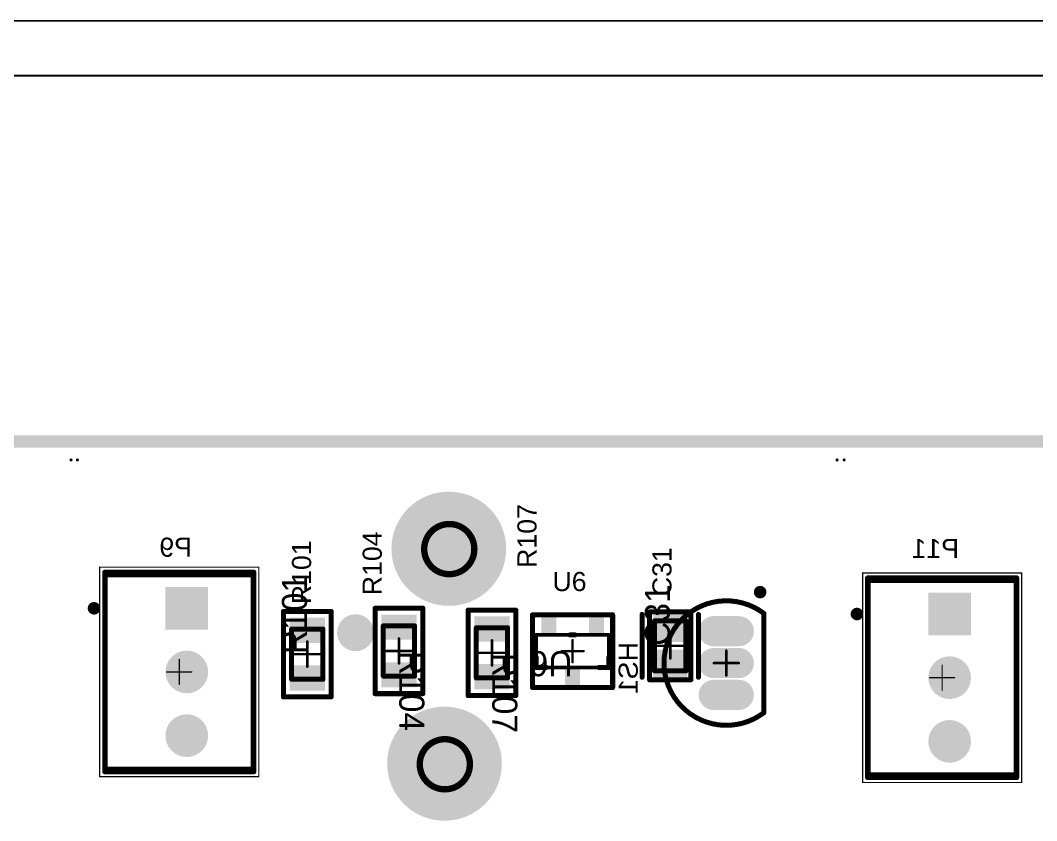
# Model space of a CAD drawing. Header units: millimetres. Extents: x 54 to 247, y 53 to 195.
# Drawn here: x 89.88 to 130.41, y 162.65 to 194.58 of the extents above; entities that cross this region are included whole.
import ezdxf

# ---------------------------------------------------------------- set-up
doc = ezdxf.new("R2010")
doc.units = ezdxf.units.MM
for name, color, linetype in [('BottomOverlay', 54, 'Continuous'), ('BottomSolder', 6, 'Continuous'), ('Mechanical1', 6, 'Continuous'), ('Mechanical10', 56, 'Continuous'), ('Mechanical12', 56, 'Continuous'), ('Mechanical13', 56, 'Continuous'), ('Mechanical15', 56, 'Continuous'), ('Mechanical6', 56, 'Continuous'), ('MultiLayer', 9, 'Continuous'), ('PadHoleLayer', 156, 'Continuous'), ('TopOverlay', 2, 'Continuous'), ('TopPaste', 8, 'Continuous'), ('TopSolder', 216, 'Continuous'), ('ViaHoleLayer', 16, 'Continuous')]:
    doc.layers.add(name, color=color, linetype=linetype)
doc.styles.add('Arial', font='arial.ttf', dxfattribs={"height": 0.2})

# ---------------------------------------------------------------- blocks, each defined once
blk = doc.blocks.new('V______CRCW0805__3_IPC_B_184')
at = {"layer": 'TopPaste'}
for points in [[(-1.454, 0.704), (-0.448, 0.704), (-0.448, -0.704), (-1.454, -0.704)], [(0.448, 0.704), (1.454, 0.704), (1.454, -0.704), (0.448, -0.704)]]:
    blk.add_hatch(color=8, dxfattribs=at).paths.add_polyline_path(points)
at = {"layer": 'TopSolder'}
for points in [[(-1.454, 0.704), (-0.448, 0.704), (-0.448, -0.704), (-1.454, -0.704)], [(0.448, 0.704), (1.454, 0.704), (1.454, -0.704), (0.448, -0.704)]]:
    blk.add_hatch(color=216, dxfattribs=at).paths.add_polyline_path(points)
at = {"layer": 'Mechanical10', "const_width": 0.2}
for points in [[(1.704, 0.954), (-1.704, 0.954)], [(-1.704, -0.954), (-1.704, 0.954)], [(1.704, -0.954), (1.704, 0.954)], [(1.704, -0.954), (-1.704, -0.954)]]:
    blk.add_lwpolyline(points, dxfattribs=at)
at = {"layer": 'Mechanical10', "const_width": 0.1}
for points in [[(-1.754, 0.954, 1), (-1.654, 0.954, 1)], [(-1.754, 0.954, 1), (-1.654, 0.954, 1)], [(1.654, 0.954, 1), (1.754, 0.954, 1)], [(1.654, 0.954, 1), (1.754, 0.954, 1)], [(-1.754, -0.954, 1), (-1.654, -0.954, 1)], [(-1.754, -0.954, 1), (-1.654, -0.954, 1)], [(1.654, -0.954, 1), (1.754, -0.954, 1)], [(1.654, -0.954, 1), (1.754, -0.954, 1)]]:
    blk.add_lwpolyline(points, format="xyb", close=True, dxfattribs=at)
at = {"layer": 'Mechanical12', "const_width": 0.2}
for points in [[(1, 0.625), (-1, 0.625)], [(-1, -0.625), (-1, 0.625)], [(1, -0.625), (1, 0.625)], [(1, -0.625), (-1, -0.625)]]:
    blk.add_lwpolyline(points, dxfattribs=at)
at = {"layer": 'Mechanical12', "const_width": 0.1}
for points in [[(-1.05, 0.625, 1), (-0.95, 0.625, 1)], [(-1.05, 0.625, 1), (-0.95, 0.625, 1)], [(0.95, 0.625, 1), (1.05, 0.625, 1)], [(0.95, 0.625, 1), (1.05, 0.625, 1)], [(-1.05, -0.625, 1), (-0.95, -0.625, 1)], [(-1.05, -0.625, 1), (-0.95, -0.625, 1)], [(0.95, -0.625, 1), (1.05, -0.625, 1)], [(0.95, -0.625, 1), (1.05, -0.625, 1)]]:
    blk.add_lwpolyline(points, format="xyb", close=True, dxfattribs=at)
at = {"layer": 'Mechanical15'}
for points, const_width in [([(1.704, 0.954), (-1.704, 0.954)], 0.2), ([(-1.704, -0.954), (-1.704, 0.954)], 0.2), ([(1.704, -0.954), (1.704, 0.954)], 0.2), ([(0, -0.5), (0, 0.5)], 0.1), ([(0.5, 0), (-0.5, 0)], 0.1), ([(1.704, -0.954), (-1.704, -0.954)], 0.2)]:
    blk.add_lwpolyline(points, dxfattribs=dict(at, const_width=const_width))
for points, const_width in [([(-1.754, 0.954, 1), (-1.654, 0.954, 1)], 0.1), ([(-1.754, 0.954, 1), (-1.654, 0.954, 1)], 0.1), ([(1.654, 0.954, 1), (1.754, 0.954, 1)], 0.1), ([(1.654, 0.954, 1), (1.754, 0.954, 1)], 0.1), ([(-0.025, 0.5, 1), (0.025, 0.5, 1)], 0.05), ([(-0.525, 0, 1), (-0.475, 0, 1)], 0.05), ([(0.475, 0, 1), (0.525, 0, 1)], 0.05), ([(-0.025, -0.5, 1), (0.025, -0.5, 1)], 0.05), ([(-1.754, -0.954, 1), (-1.654, -0.954, 1)], 0.1), ([(-1.754, -0.954, 1), (-1.654, -0.954, 1)], 0.1), ([(1.654, -0.954, 1), (1.754, -0.954, 1)], 0.1), ([(1.654, -0.954, 1), (1.754, -0.954, 1)], 0.1)]:
    blk.add_lwpolyline(points, format="xyb", close=True, dxfattribs=dict(at, const_width=const_width))
at = {"layer": 'TopOverlay', "const_width": 0.2}
for points in [[(0.073, 0.625), (-0.073, 0.625)], [(0.073, -0.625), (-0.073, -0.625)]]:
    blk.add_lwpolyline(points, dxfattribs=at)
at = {"layer": 'TopOverlay', "const_width": 0.1}
for points in [[(-0.123, 0.625, 1), (-0.023, 0.625, 1)], [(0.023, 0.625, 1), (0.123, 0.625, 1)], [(-0.123, -0.625, 1), (-0.023, -0.625, 1)], [(0.023, -0.625, 1), (0.123, -0.625, 1)]]:
    blk.add_lwpolyline(points, format="xyb", close=True, dxfattribs=at)
at = {"layer": 'Mechanical10'}
blk.add_text('R107', height=1, dxfattribs=at).set_placement((0, 0.011))
blk = doc.blocks.new('V______CRCW0805__3_IPC_B_187')
at = {"layer": 'TopPaste'}
for points in [[(-1.454, 0.704), (-0.448, 0.704), (-0.448, -0.704), (-1.454, -0.704)], [(0.448, 0.704), (1.454, 0.704), (1.454, -0.704), (0.448, -0.704)]]:
    blk.add_hatch(color=8, dxfattribs=at).paths.add_polyline_path(points)
at = {"layer": 'TopSolder'}
for points in [[(-1.454, 0.704), (-0.448, 0.704), (-0.448, -0.704), (-1.454, -0.704)], [(0.448, 0.704), (1.454, 0.704), (1.454, -0.704), (0.448, -0.704)]]:
    blk.add_hatch(color=216, dxfattribs=at).paths.add_polyline_path(points)
at = {"layer": 'Mechanical10', "const_width": 0.2}
for points in [[(1.704, 0.954), (-1.704, 0.954)], [(-1.704, -0.954), (-1.704, 0.954)], [(1.704, -0.954), (1.704, 0.954)], [(1.704, -0.954), (-1.704, -0.954)]]:
    blk.add_lwpolyline(points, dxfattribs=at)
at = {"layer": 'Mechanical10', "const_width": 0.1}
for points in [[(-1.754, 0.954, 1), (-1.654, 0.954, 1)], [(-1.754, 0.954, 1), (-1.654, 0.954, 1)], [(1.654, 0.954, 1), (1.754, 0.954, 1)], [(1.654, 0.954, 1), (1.754, 0.954, 1)], [(-1.754, -0.954, 1), (-1.654, -0.954, 1)], [(-1.754, -0.954, 1), (-1.654, -0.954, 1)], [(1.654, -0.954, 1), (1.754, -0.954, 1)], [(1.654, -0.954, 1), (1.754, -0.954, 1)]]:
    blk.add_lwpolyline(points, format="xyb", close=True, dxfattribs=at)
at = {"layer": 'Mechanical12', "const_width": 0.2}
for points in [[(1, 0.625), (-1, 0.625)], [(-1, -0.625), (-1, 0.625)], [(1, -0.625), (1, 0.625)], [(1, -0.625), (-1, -0.625)]]:
    blk.add_lwpolyline(points, dxfattribs=at)
at = {"layer": 'Mechanical12', "const_width": 0.1}
for points in [[(-1.05, 0.625, 1), (-0.95, 0.625, 1)], [(-1.05, 0.625, 1), (-0.95, 0.625, 1)], [(0.95, 0.625, 1), (1.05, 0.625, 1)], [(0.95, 0.625, 1), (1.05, 0.625, 1)], [(-1.05, -0.625, 1), (-0.95, -0.625, 1)], [(-1.05, -0.625, 1), (-0.95, -0.625, 1)], [(0.95, -0.625, 1), (1.05, -0.625, 1)], [(0.95, -0.625, 1), (1.05, -0.625, 1)]]:
    blk.add_lwpolyline(points, format="xyb", close=True, dxfattribs=at)
at = {"layer": 'Mechanical15'}
for points, const_width in [([(1.704, 0.954), (-1.704, 0.954)], 0.2), ([(-1.704, -0.954), (-1.704, 0.954)], 0.2), ([(1.704, -0.954), (1.704, 0.954)], 0.2), ([(0, -0.5), (0, 0.5)], 0.1), ([(0.5, 0), (-0.5, 0)], 0.1), ([(1.704, -0.954), (-1.704, -0.954)], 0.2)]:
    blk.add_lwpolyline(points, dxfattribs=dict(at, const_width=const_width))
for points, const_width in [([(-1.754, 0.954, 1), (-1.654, 0.954, 1)], 0.1), ([(-1.754, 0.954, 1), (-1.654, 0.954, 1)], 0.1), ([(1.654, 0.954, 1), (1.754, 0.954, 1)], 0.1), ([(1.654, 0.954, 1), (1.754, 0.954, 1)], 0.1), ([(-0.025, 0.5, 1), (0.025, 0.5, 1)], 0.05), ([(-0.525, 0, 1), (-0.475, 0, 1)], 0.05), ([(0.475, 0, 1), (0.525, 0, 1)], 0.05), ([(-0.025, -0.5, 1), (0.025, -0.5, 1)], 0.05), ([(-1.754, -0.954, 1), (-1.654, -0.954, 1)], 0.1), ([(-1.754, -0.954, 1), (-1.654, -0.954, 1)], 0.1), ([(1.654, -0.954, 1), (1.754, -0.954, 1)], 0.1), ([(1.654, -0.954, 1), (1.754, -0.954, 1)], 0.1)]:
    blk.add_lwpolyline(points, format="xyb", close=True, dxfattribs=dict(at, const_width=const_width))
at = {"layer": 'TopOverlay', "const_width": 0.2}
for points in [[(0.073, 0.625), (-0.073, 0.625)], [(0.073, -0.625), (-0.073, -0.625)]]:
    blk.add_lwpolyline(points, dxfattribs=at)
at = {"layer": 'TopOverlay', "const_width": 0.1}
for points in [[(-0.123, 0.625, 1), (-0.023, 0.625, 1)], [(0.023, 0.625, 1), (0.123, 0.625, 1)], [(-0.123, -0.625, 1), (-0.023, -0.625, 1)], [(0.023, -0.625, 1), (0.123, -0.625, 1)]]:
    blk.add_lwpolyline(points, format="xyb", close=True, dxfattribs=at)
at = {"layer": 'Mechanical10'}
blk.add_text('R104', height=1, dxfattribs=at).set_placement((0, 0.011))
blk = doc.blocks.new('V______CRCW0805__3_IPC_B_190')
at = {"layer": 'TopPaste'}
for points in [[(-1.454, 0.704), (-0.448, 0.704), (-0.448, -0.704), (-1.454, -0.704)], [(0.448, 0.704), (1.454, 0.704), (1.454, -0.704), (0.448, -0.704)]]:
    blk.add_hatch(color=8, dxfattribs=at).paths.add_polyline_path(points)
at = {"layer": 'TopSolder'}
for points in [[(-1.454, 0.704), (-0.448, 0.704), (-0.448, -0.704), (-1.454, -0.704)], [(0.448, 0.704), (1.454, 0.704), (1.454, -0.704), (0.448, -0.704)]]:
    blk.add_hatch(color=216, dxfattribs=at).paths.add_polyline_path(points)
at = {"layer": 'Mechanical10', "const_width": 0.2}
for points in [[(-1.704, 0.954), (1.704, 0.954)], [(-1.704, 0.954), (-1.704, -0.954)], [(1.704, 0.954), (1.704, -0.954)], [(-1.704, -0.954), (1.704, -0.954)]]:
    blk.add_lwpolyline(points, dxfattribs=at)
at = {"layer": 'Mechanical10', "const_width": 0.1}
for points in [[(-1.754, 0.954, 1), (-1.654, 0.954, 1)], [(-1.754, 0.954, 1), (-1.654, 0.954, 1)], [(1.654, 0.954, 1), (1.754, 0.954, 1)], [(1.654, 0.954, 1), (1.754, 0.954, 1)], [(-1.754, -0.954, 1), (-1.654, -0.954, 1)], [(-1.754, -0.954, 1), (-1.654, -0.954, 1)], [(1.654, -0.954, 1), (1.754, -0.954, 1)], [(1.654, -0.954, 1), (1.754, -0.954, 1)]]:
    blk.add_lwpolyline(points, format="xyb", close=True, dxfattribs=at)
at = {"layer": 'Mechanical12', "const_width": 0.2}
for points in [[(-1, 0.625), (1, 0.625)], [(-1, 0.625), (-1, -0.625)], [(1, 0.625), (1, -0.625)], [(-1, -0.625), (1, -0.625)]]:
    blk.add_lwpolyline(points, dxfattribs=at)
at = {"layer": 'Mechanical12', "const_width": 0.1}
for points in [[(-1.05, 0.625, 1), (-0.95, 0.625, 1)], [(-1.05, 0.625, 1), (-0.95, 0.625, 1)], [(0.95, 0.625, 1), (1.05, 0.625, 1)], [(0.95, 0.625, 1), (1.05, 0.625, 1)], [(-1.05, -0.625, 1), (-0.95, -0.625, 1)], [(-1.05, -0.625, 1), (-0.95, -0.625, 1)], [(0.95, -0.625, 1), (1.05, -0.625, 1)], [(0.95, -0.625, 1), (1.05, -0.625, 1)]]:
    blk.add_lwpolyline(points, format="xyb", close=True, dxfattribs=at)
at = {"layer": 'Mechanical15'}
for points, const_width in [([(-1.704, 0.954), (1.704, 0.954)], 0.2), ([(-1.704, 0.954), (-1.704, -0.954)], 0.2), ([(1.704, 0.954), (1.704, -0.954)], 0.2), ([(0, 0.5), (0, -0.5)], 0.1), ([(-0.5, 0), (0.5, 0)], 0.1), ([(-1.704, -0.954), (1.704, -0.954)], 0.2)]:
    blk.add_lwpolyline(points, dxfattribs=dict(at, const_width=const_width))
for points, const_width in [([(-1.754, 0.954, 1), (-1.654, 0.954, 1)], 0.1), ([(-1.754, 0.954, 1), (-1.654, 0.954, 1)], 0.1), ([(1.654, 0.954, 1), (1.754, 0.954, 1)], 0.1), ([(1.654, 0.954, 1), (1.754, 0.954, 1)], 0.1), ([(-0.025, 0.5, 1), (0.025, 0.5, 1)], 0.05), ([(-0.525, 0, 1), (-0.475, 0, 1)], 0.05), ([(0.475, 0, 1), (0.525, 0, 1)], 0.05), ([(-0.025, -0.5, 1), (0.025, -0.5, 1)], 0.05), ([(-1.754, -0.954, 1), (-1.654, -0.954, 1)], 0.1), ([(-1.754, -0.954, 1), (-1.654, -0.954, 1)], 0.1), ([(1.654, -0.954, 1), (1.754, -0.954, 1)], 0.1), ([(1.654, -0.954, 1), (1.754, -0.954, 1)], 0.1)]:
    blk.add_lwpolyline(points, format="xyb", close=True, dxfattribs=dict(at, const_width=const_width))
at = {"layer": 'TopOverlay', "const_width": 0.2}
for points in [[(-0.073, 0.625), (0.073, 0.625)], [(-0.073, -0.625), (0.073, -0.625)]]:
    blk.add_lwpolyline(points, dxfattribs=at)
at = {"layer": 'TopOverlay', "const_width": 0.1}
for points in [[(-0.123, 0.625, 1), (-0.023, 0.625, 1)], [(0.023, 0.625, 1), (0.123, 0.625, 1)], [(-0.123, -0.625, 1), (-0.023, -0.625, 1)], [(0.023, -0.625, 1), (0.123, -0.625, 1)]]:
    blk.add_lwpolyline(points, format="xyb", close=True, dxfattribs=at)
at = {"layer": 'Mechanical10'}
blk.add_text('R101', height=1, dxfattribs=at).set_placement((0, 0.011))
blk = doc.blocks.new('KEMET_C0805C_DN_IPC_C_195')
at = {"layer": 'TopPaste'}
for points in [[(-1.253, 0.678), (-0.148, 0.678), (-0.148, -0.678), (-1.253, -0.678)], [(0.148, 0.678), (1.253, 0.678), (1.253, -0.678), (0.148, -0.678)]]:
    blk.add_hatch(color=8, dxfattribs=at).paths.add_polyline_path(points)
at = {"layer": 'TopSolder'}
for points in [[(-1.253, 0.678), (-0.148, 0.678), (-0.148, -0.678), (-1.253, -0.678)], [(0.148, 0.678), (1.253, 0.678), (1.253, -0.678), (0.148, -0.678)]]:
    blk.add_hatch(color=216, dxfattribs=at).paths.add_polyline_path(points)
at = {"layer": 'Mechanical10', "const_width": 0.2}
for points in [[(-1.353, 0.825), (1.353, 0.825)], [(-1.353, 0.825), (-1.353, -0.825)], [(1.353, 0.825), (1.353, -0.825)], [(-1.353, -0.825), (1.353, -0.825)]]:
    blk.add_lwpolyline(points, dxfattribs=at)
at = {"layer": 'Mechanical10', "const_width": 0.1}
for points in [[(-1.403, 0.825, 1), (-1.303, 0.825, 1)], [(-1.403, 0.825, 1), (-1.303, 0.825, 1)], [(1.303, 0.825, 1), (1.403, 0.825, 1)], [(1.303, 0.825, 1), (1.403, 0.825, 1)], [(-1.403, -0.825, 1), (-1.303, -0.825, 1)], [(-1.403, -0.825, 1), (-1.303, -0.825, 1)], [(1.303, -0.825, 1), (1.403, -0.825, 1)], [(1.303, -0.825, 1), (1.403, -0.825, 1)]]:
    blk.add_lwpolyline(points, format="xyb", close=True, dxfattribs=at)
at = {"layer": 'Mechanical12', "const_width": 0.2}
for points in [[(-1, 0.625), (1, 0.625)], [(-1, 0.625), (-1, -0.625)], [(1, 0.625), (1, -0.625)], [(-1, -0.625), (1, -0.625)]]:
    blk.add_lwpolyline(points, dxfattribs=at)
at = {"layer": 'Mechanical12', "const_width": 0.1}
for points in [[(-1.05, 0.625, 1), (-0.95, 0.625, 1)], [(-1.05, 0.625, 1), (-0.95, 0.625, 1)], [(0.95, 0.625, 1), (1.05, 0.625, 1)], [(0.95, 0.625, 1), (1.05, 0.625, 1)], [(-1.05, -0.625, 1), (-0.95, -0.625, 1)], [(-1.05, -0.625, 1), (-0.95, -0.625, 1)], [(0.95, -0.625, 1), (1.05, -0.625, 1)], [(0.95, -0.625, 1), (1.05, -0.625, 1)]]:
    blk.add_lwpolyline(points, format="xyb", close=True, dxfattribs=at)
at = {"layer": 'Mechanical15'}
for points, const_width in [([(-1.353, 0.825), (1.353, 0.825)], 0.2), ([(-1.353, 0.825), (-1.353, -0.825)], 0.2), ([(1.353, 0.825), (1.353, -0.825)], 0.2), ([(0, 0.5), (0, -0.5)], 0.1), ([(-0.5, 0), (0.5, 0)], 0.1), ([(-1.353, -0.825), (1.353, -0.825)], 0.2)]:
    blk.add_lwpolyline(points, dxfattribs=dict(at, const_width=const_width))
for points, const_width in [([(-1.403, 0.825, 1), (-1.303, 0.825, 1)], 0.1), ([(-1.403, 0.825, 1), (-1.303, 0.825, 1)], 0.1), ([(1.303, 0.825, 1), (1.403, 0.825, 1)], 0.1), ([(1.303, 0.825, 1), (1.403, 0.825, 1)], 0.1), ([(-0.025, 0.5, 1), (0.025, 0.5, 1)], 0.05), ([(-0.525, 0, 1), (-0.475, 0, 1)], 0.05), ([(0.475, 0, 1), (0.525, 0, 1)], 0.05), ([(-1.403, -0.825, 1), (-1.303, -0.825, 1)], 0.1), ([(-1.403, -0.825, 1), (-1.303, -0.825, 1)], 0.1), ([(-0.025, -0.5, 1), (0.025, -0.5, 1)], 0.05), ([(1.303, -0.825, 1), (1.403, -0.825, 1)], 0.1), ([(1.303, -0.825, 1), (1.403, -0.825, 1)], 0.1)]:
    blk.add_lwpolyline(points, format="xyb", close=True, dxfattribs=dict(at, const_width=const_width))
at = {"layer": 'TopOverlay', "const_width": 0.2}
for points in [[(-1.253, 1.125), (1.253, 1.125)], [(-1.253, -1.125), (1.253, -1.125)]]:
    blk.add_lwpolyline(points, dxfattribs=at)
at = {"layer": 'TopOverlay', "const_width": 0.1}
for points in [[(-1.303, 1.125, 1), (-1.203, 1.125, 1)], [(1.203, 1.125, 1), (1.303, 1.125, 1)], [(-1.303, -1.125, 1), (-1.203, -1.125, 1)], [(1.203, -1.125, 1), (1.303, -1.125, 1)]]:
    blk.add_lwpolyline(points, format="xyb", close=True, dxfattribs=at)
at = {"layer": 'Mechanical10'}
blk.add_text('C31', height=1, dxfattribs=at).set_placement((0, 0.011))
blk = doc.blocks.new('N________TL431AQDBZR_215_0_200')
at = {"layer": 'TopPaste'}
for points in [[(-0.25, 0.7), (0.25, 0.7), (0.25, 1.3), (-0.25, 1.3)], [(-1.2, -1.3), (-0.7, -1.3), (-0.7, -0.7), (-1.2, -0.7)], [(0.7, -1.3), (1.2, -1.3), (1.2, -0.7), (0.7, -0.7)]]:
    blk.add_hatch(color=8, dxfattribs=at).paths.add_polyline_path(points)
at = {"layer": 'TopSolder'}
for points in [[(-0.3, 0.65), (-0.3, 1.35), (0.3, 1.35), (0.3, 0.65)], [(-1.25, -1.35), (-1.25, -0.65), (-0.65, -0.65), (-0.65, -1.35)], [(0.65, -1.35), (0.65, -0.65), (1.25, -0.65), (1.25, -1.35)]]:
    blk.add_hatch(color=216, dxfattribs=at).paths.add_polyline_path(points)
at = {"layer": 'Mechanical10', "const_width": 0.2}
for points in [[(1.6, 1.45), (-1.6, 1.45)], [(-1.6, 1.45), (-1.6, -1.45)], [(1.6, 1.45), (1.6, -1.45)], [(1.6, -1.45), (-1.6, -1.45)]]:
    blk.add_lwpolyline(points, dxfattribs=at)
at = {"layer": 'Mechanical10', "const_width": 0.1}
for points in [[(-1.65, 1.45, 1), (-1.55, 1.45, 1)], [(-1.65, 1.45, 1), (-1.55, 1.45, 1)], [(1.55, 1.45, 1), (1.65, 1.45, 1)], [(1.55, 1.45, 1), (1.65, 1.45, 1)], [(-1.65, -1.45, 1), (-1.55, -1.45, 1)], [(-1.65, -1.45, 1), (-1.55, -1.45, 1)], [(1.55, -1.45, 1), (1.65, -1.45, 1)], [(1.55, -1.45, 1), (1.65, -1.45, 1)]]:
    blk.add_lwpolyline(points, format="xyb", close=True, dxfattribs=at)
at = {"layer": 'Mechanical12', "const_width": 0.15}
for points in [[(1.45, 0.65), (-1.45, 0.65)], [(-1.45, 0.65), (-1.45, -0.65)], [(1.45, 0.65), (1.45, -0.65)], [(1.45, -0.65), (-1.45, -0.65)]]:
    blk.add_lwpolyline(points, dxfattribs=at)
at = {"layer": 'Mechanical12', "const_width": 0.075}
for points in [[(-1.488, 0.65, 1), (-1.413, 0.65, 1)], [(-1.488, 0.65, 1), (-1.413, 0.65, 1)], [(1.412, 0.65, 1), (1.487, 0.65, 1)], [(1.412, 0.65, 1), (1.487, 0.65, 1)], [(-1.488, -0.65, 1), (-1.413, -0.65, 1)], [(-1.488, -0.65, 1), (-1.413, -0.65, 1)], [(1.412, -0.65, 1), (1.487, -0.65, 1)], [(1.412, -0.65, 1), (1.487, -0.65, 1)]]:
    blk.add_lwpolyline(points, format="xyb", close=True, dxfattribs=at)
at = {"layer": 'Mechanical15'}
for points, const_width in [([(1.6, 1.45), (-1.6, 1.45)], 0.2), ([(-1.6, 1.45), (-1.6, -1.45)], 0.2), ([(1.6, 1.45), (1.6, -1.45)], 0.2), ([(0, 0.435), (0, -0.435)], 0.1), ([(0.435, 0), (-0.435, 0)], 0.1), ([(1.6, -1.45), (-1.6, -1.45)], 0.2)]:
    blk.add_lwpolyline(points, dxfattribs=dict(at, const_width=const_width))
for points, const_width in [([(-1.65, 1.45, 1), (-1.55, 1.45, 1)], 0.1), ([(-1.65, 1.45, 1), (-1.55, 1.45, 1)], 0.1), ([(1.55, 1.45, 1), (1.65, 1.45, 1)], 0.1), ([(1.55, 1.45, 1), (1.65, 1.45, 1)], 0.1), ([(-0.025, 0.435, 1), (0.025, 0.435, 1)], 0.05), ([(-0.46, 0, 1), (-0.41, 0, 1)], 0.05), ([(0.41, 0, 1), (0.46, 0, 1)], 0.05), ([(-0.025, -0.435, 1), (0.025, -0.435, 1)], 0.05), ([(-1.65, -1.45, 1), (-1.55, -1.45, 1)], 0.1), ([(-1.65, -1.45, 1), (-1.55, -1.45, 1)], 0.1), ([(1.55, -1.45, 1), (1.65, -1.45, 1)], 0.1), ([(1.55, -1.45, 1), (1.65, -1.45, 1)], 0.1)]:
    blk.add_lwpolyline(points, format="xyb", close=True, dxfattribs=dict(at, const_width=const_width))
at = {"layer": 'TopOverlay', "const_width": 0.2}
for points in [[(-1.05, 0.65), (-1.45, 0.65)], [(-1.45, 0.649), (-1.45, 0.249)], [(1.45, 0.65), (1.05, 0.65)], [(1.451, 0.649), (1.451, 0.249)], [(0.1, -0.65), (-0.1, -0.65)]]:
    blk.add_lwpolyline(points, dxfattribs=at)
at = {"layer": 'TopOverlay', "const_width": 0.1}
for points in [[(-1.5, 0.65, 1), (-1.4, 0.65, 1)], [(-1.5, 0.649, 1), (-1.4, 0.649, 1)], [(-1.1, 0.65, 1), (-1, 0.65, 1)], [(1, 0.65, 1), (1.1, 0.65, 1)], [(1.4, 0.65, 1), (1.5, 0.65, 1)], [(1.401, 0.649, 1), (1.501, 0.649, 1)], [(-1.5, 0.249, 1), (-1.4, 0.249, 1)], [(1.401, 0.249, 1), (1.501, 0.249, 1)], [(-0.15, -0.65, 1), (-0.05, -0.65, 1)], [(0.05, -0.65, 1), (0.15, -0.65, 1)]]:
    blk.add_lwpolyline(points, format="xyb", close=True, dxfattribs=at)
at = {"layer": 'Mechanical10'}
blk.add_text('U6', height=1, dxfattribs=at).set_placement((0, 0))
blk = doc.blocks.new('61900311121_B_204')
at = {"layer": 'BottomSolder'}
h = blk.add_hatch(color=6, dxfattribs=at)
edge = h.paths.add_edge_path()
edge.add_arc((-2.54, -0.3), 0.852, 0, 360)
h = blk.add_hatch(color=6, dxfattribs=at)
edge = h.paths.add_edge_path()
edge.add_arc((0, -0.3), 0.852, 0, 360)
blk.add_hatch(color=6, dxfattribs=at).paths.add_polyline_path([(1.688, 0.552), (3.392, 0.552), (3.392, -1.152), (1.688, -1.152)])
at = {"layer": 'MultiLayer'}
h = blk.add_hatch(color=9, dxfattribs=at)
edge = h.paths.add_edge_path()
edge.add_arc((-2.54, -0.3), 0.75, 0, 360)
h = blk.add_hatch(color=9, dxfattribs=at)
edge = h.paths.add_edge_path()
edge.add_arc((0, -0.3), 0.75, 0, 360)
blk.add_hatch(color=9, dxfattribs=at).paths.add_polyline_path([(1.79, 0.45), (3.29, 0.45), (3.29, -1.05), (1.79, -1.05)])
at = {"layer": 'PadHoleLayer'}
h = blk.add_hatch(color=156, dxfattribs=at)
edge = h.paths.add_edge_path()
edge.add_arc((-2.54, -0.3), 0.5, 0, 360)
h = blk.add_hatch(color=156, dxfattribs=at)
edge = h.paths.add_edge_path()
edge.add_arc((0, -0.3), 0.5, 0, 360)
h = blk.add_hatch(color=156, dxfattribs=at)
edge = h.paths.add_edge_path()
edge.add_arc((2.54, -0.3), 0.5, 0, 360)
at = {"layer": 'TopSolder'}
h = blk.add_hatch(color=216, dxfattribs=at)
edge = h.paths.add_edge_path()
edge.add_arc((-2.54, -0.3), 0.852, 0, 360)
h = blk.add_hatch(color=216, dxfattribs=at)
edge = h.paths.add_edge_path()
edge.add_arc((0, -0.3), 0.852, 0, 360)
blk.add_hatch(color=216, dxfattribs=at).paths.add_polyline_path([(1.688, 0.552), (3.392, 0.552), (3.392, -1.152), (1.688, -1.152)])
at = {"layer": 'BottomOverlay'}
for points, const_width in [([(2.665, 3.4, 1), (2.415, 3.4, 1)], 0.25), ([(2.353, 3.4, 1), (2.478, 3.4, 1)], 0.125), ([(2.602, 3.4, 1), (2.727, 3.4, 1)], 0.125), ([(-4.03, 2.975, 1), (-3.93, 2.975, 1)], 0.1), ([(-4.03, 2.975, 1), (-3.93, 2.975, 1)], 0.1), ([(3.93, 2.975, 1), (4.03, 2.975, 1)], 0.1), ([(3.93, 2.975, 1), (4.03, 2.975, 1)], 0.1), ([(-4.03, -2.975, 1), (-3.93, -2.975, 1)], 0.1), ([(-4.03, -2.975, 1), (-3.93, -2.975, 1)], 0.1), ([(3.93, -2.975, 1), (4.03, -2.975, 1)], 0.1), ([(3.93, -2.975, 1), (4.03, -2.975, 1)], 0.1)]:
    blk.add_lwpolyline(points, format="xyb", close=True, dxfattribs=dict(at, const_width=const_width))
at = {"layer": 'BottomOverlay', "const_width": 0.2}
for points in [[(-3.98, 2.975), (3.98, 2.975)], [(-3.98, 2.975), (-3.98, -2.975)], [(3.98, 2.975), (3.98, -2.975)], [(-3.98, -2.975), (3.98, -2.975)]]:
    blk.add_lwpolyline(points, dxfattribs=at)
at = {"layer": 'Mechanical13', "const_width": 0.1}
for points in [[(-3.83, 2.9), (-3.83, -2.9)], [(-3.83, 2.9), (3.83, 2.9)], [(3.83, 2.9), (3.83, -2.9)], [(-3.83, -2.9), (3.83, -2.9)]]:
    blk.add_lwpolyline(points, dxfattribs=at)
at = {"layer": 'Mechanical13', "const_width": 0.05}
for points in [[(-3.855, 2.9, 1), (-3.805, 2.9, 1)], [(-3.855, 2.9, 1), (-3.805, 2.9, 1)], [(3.805, 2.9, 1), (3.855, 2.9, 1)], [(3.805, 2.9, 1), (3.855, 2.9, 1)], [(-3.855, -2.9, 1), (-3.805, -2.9, 1)], [(-3.855, -2.9, 1), (-3.805, -2.9, 1)], [(3.805, -2.9, 1), (3.855, -2.9, 1)], [(3.805, -2.9, 1), (3.855, -2.9, 1)]]:
    blk.add_lwpolyline(points, format="xyb", close=True, dxfattribs=at)
at = {"layer": 'Mechanical15', "const_width": 0.05}
for points in [[(-4.18, 3.175), (-4.18, -3.175)], [(-4.18, 3.175), (4.18, 3.175)], [(4.18, 3.175), (4.18, -3.175)], [(0, 0.5), (0, -0.5)], [(-0.5, 0), (0.5, 0)], [(-4.18, -3.175), (4.18, -3.175)]]:
    blk.add_lwpolyline(points, dxfattribs=at)
at = {"layer": 'Mechanical15', "const_width": 0.025}
for points in [[(-4.192, 3.175, 1), (-4.167, 3.175, 1)], [(-4.192, 3.175, 1), (-4.167, 3.175, 1)], [(4.167, 3.175, 1), (4.192, 3.175, 1)], [(4.167, 3.175, 1), (4.192, 3.175, 1)], [(-0.012, 0.5, 1), (0.012, 0.5, 1)], [(-0.512, 0, 1), (-0.487, 0, 1)], [(0.488, 0, 1), (0.513, 0, 1)], [(-0.012, -0.5, 1), (0.012, -0.5, 1)], [(-4.192, -3.175, 1), (-4.167, -3.175, 1)], [(-4.192, -3.175, 1), (-4.167, -3.175, 1)], [(4.167, -3.175, 1), (4.192, -3.175, 1)], [(4.167, -3.175, 1), (4.192, -3.175, 1)]]:
    blk.add_lwpolyline(points, format="xyb", close=True, dxfattribs=at)
blk = doc.blocks.new('61900311121_B_205')
at = {"layer": 'BottomSolder'}
h = blk.add_hatch(color=6, dxfattribs=at)
edge = h.paths.add_edge_path()
edge.add_arc((-2.54, -0.3), 0.852, 0, 360)
h = blk.add_hatch(color=6, dxfattribs=at)
edge = h.paths.add_edge_path()
edge.add_arc((0, -0.3), 0.852, 0, 360)
blk.add_hatch(color=6, dxfattribs=at).paths.add_polyline_path([(1.688, 0.552), (3.392, 0.552), (3.392, -1.152), (1.688, -1.152)])
at = {"layer": 'MultiLayer'}
h = blk.add_hatch(color=9, dxfattribs=at)
edge = h.paths.add_edge_path()
edge.add_arc((-2.54, -0.3), 0.75, 0, 360)
h = blk.add_hatch(color=9, dxfattribs=at)
edge = h.paths.add_edge_path()
edge.add_arc((0, -0.3), 0.75, 0, 360)
blk.add_hatch(color=9, dxfattribs=at).paths.add_polyline_path([(1.79, 0.45), (3.29, 0.45), (3.29, -1.05), (1.79, -1.05)])
at = {"layer": 'PadHoleLayer'}
h = blk.add_hatch(color=156, dxfattribs=at)
edge = h.paths.add_edge_path()
edge.add_arc((-2.54, -0.3), 0.5, 0, 360)
h = blk.add_hatch(color=156, dxfattribs=at)
edge = h.paths.add_edge_path()
edge.add_arc((0, -0.3), 0.5, 0, 360)
h = blk.add_hatch(color=156, dxfattribs=at)
edge = h.paths.add_edge_path()
edge.add_arc((2.54, -0.3), 0.5, 0, 360)
at = {"layer": 'TopSolder'}
h = blk.add_hatch(color=216, dxfattribs=at)
edge = h.paths.add_edge_path()
edge.add_arc((-2.54, -0.3), 0.852, 0, 360)
h = blk.add_hatch(color=216, dxfattribs=at)
edge = h.paths.add_edge_path()
edge.add_arc((0, -0.3), 0.852, 0, 360)
blk.add_hatch(color=216, dxfattribs=at).paths.add_polyline_path([(1.688, 0.552), (3.392, 0.552), (3.392, -1.152), (1.688, -1.152)])
at = {"layer": 'BottomOverlay'}
for points, const_width in [([(2.665, 3.4, 1), (2.415, 3.4, 1)], 0.25), ([(2.353, 3.4, 1), (2.478, 3.4, 1)], 0.125), ([(2.602, 3.4, 1), (2.727, 3.4, 1)], 0.125), ([(-4.03, 2.975, 1), (-3.93, 2.975, 1)], 0.1), ([(-4.03, 2.975, 1), (-3.93, 2.975, 1)], 0.1), ([(3.93, 2.975, 1), (4.03, 2.975, 1)], 0.1), ([(3.93, 2.975, 1), (4.03, 2.975, 1)], 0.1), ([(-4.03, -2.975, 1), (-3.93, -2.975, 1)], 0.1), ([(-4.03, -2.975, 1), (-3.93, -2.975, 1)], 0.1), ([(3.93, -2.975, 1), (4.03, -2.975, 1)], 0.1), ([(3.93, -2.975, 1), (4.03, -2.975, 1)], 0.1)]:
    blk.add_lwpolyline(points, format="xyb", close=True, dxfattribs=dict(at, const_width=const_width))
at = {"layer": 'BottomOverlay', "const_width": 0.2}
for points in [[(-3.98, 2.975), (3.98, 2.975)], [(-3.98, 2.975), (-3.98, -2.975)], [(3.98, 2.975), (3.98, -2.975)], [(-3.98, -2.975), (3.98, -2.975)]]:
    blk.add_lwpolyline(points, dxfattribs=at)
at = {"layer": 'Mechanical13', "const_width": 0.1}
for points in [[(-3.83, 2.9), (-3.83, -2.9)], [(-3.83, 2.9), (3.83, 2.9)], [(3.83, 2.9), (3.83, -2.9)], [(-3.83, -2.9), (3.83, -2.9)]]:
    blk.add_lwpolyline(points, dxfattribs=at)
at = {"layer": 'Mechanical13', "const_width": 0.05}
for points in [[(-3.855, 2.9, 1), (-3.805, 2.9, 1)], [(-3.855, 2.9, 1), (-3.805, 2.9, 1)], [(3.805, 2.9, 1), (3.855, 2.9, 1)], [(3.805, 2.9, 1), (3.855, 2.9, 1)], [(-3.855, -2.9, 1), (-3.805, -2.9, 1)], [(-3.855, -2.9, 1), (-3.805, -2.9, 1)], [(3.805, -2.9, 1), (3.855, -2.9, 1)], [(3.805, -2.9, 1), (3.855, -2.9, 1)]]:
    blk.add_lwpolyline(points, format="xyb", close=True, dxfattribs=at)
at = {"layer": 'Mechanical15', "const_width": 0.05}
for points in [[(-4.18, 3.175), (-4.18, -3.175)], [(-4.18, 3.175), (4.18, 3.175)], [(4.18, 3.175), (4.18, -3.175)], [(0, 0.5), (0, -0.5)], [(-0.5, 0), (0.5, 0)], [(-4.18, -3.175), (4.18, -3.175)]]:
    blk.add_lwpolyline(points, dxfattribs=at)
at = {"layer": 'Mechanical15', "const_width": 0.025}
for points in [[(-4.192, 3.175, 1), (-4.167, 3.175, 1)], [(-4.192, 3.175, 1), (-4.167, 3.175, 1)], [(4.167, 3.175, 1), (4.192, 3.175, 1)], [(4.167, 3.175, 1), (4.192, 3.175, 1)], [(-0.012, 0.5, 1), (0.012, 0.5, 1)], [(-0.512, 0, 1), (-0.487, 0, 1)], [(0.488, 0, 1), (0.513, 0, 1)], [(-0.012, -0.5, 1), (0.012, -0.5, 1)], [(-4.192, -3.175, 1), (-4.167, -3.175, 1)], [(-4.192, -3.175, 1), (-4.167, -3.175, 1)], [(4.167, -3.175, 1), (4.192, -3.175, 1)], [(4.167, -3.175, 1), (4.192, -3.175, 1)]]:
    blk.add_lwpolyline(points, format="xyb", close=True, dxfattribs=at)
blk = doc.blocks.new('TO_92A_B_210')
at = {"layer": 'BottomSolder'}
h = blk.add_hatch(color=6, dxfattribs=at)
edge = h.paths.add_edge_path()
edge.add_arc((-0.5, 1.27), 0.602, 90, 270)
edge.add_line((-0.5, 0.668), (0.5, 0.668))
edge.add_arc((0.5, 1.27), 0.602, 270, 450)
edge.add_line((0.5, 1.872), (-0.5, 1.872))
h = blk.add_hatch(color=6, dxfattribs=at)
edge = h.paths.add_edge_path()
edge.add_arc((-0.5, 0), 0.602, 90, 270)
edge.add_line((-0.5, -0.602), (0.5, -0.602))
edge.add_arc((0.5, 0), 0.602, 270, 450)
edge.add_line((0.5, 0.602), (-0.5, 0.602))
h = blk.add_hatch(color=6, dxfattribs=at)
edge = h.paths.add_edge_path()
edge.add_arc((-0.5, -1.27), 0.602, 90, 270)
edge.add_line((-0.5, -1.872), (0.5, -1.872))
edge.add_arc((0.5, -1.27), 0.602, 270, 450)
edge.add_line((0.5, -0.668), (-0.5, -0.668))
at = {"layer": 'MultiLayer'}
h = blk.add_hatch(color=9, dxfattribs=at)
edge = h.paths.add_edge_path()
edge.add_arc((-0.5, 1.27), 0.5, 90, 270)
edge.add_line((-0.5, 0.77), (0.5, 0.77))
edge.add_arc((0.5, 1.27), 0.5, 270, 450)
edge.add_line((0.5, 1.77), (-0.5, 1.77))
h = blk.add_hatch(color=9, dxfattribs=at)
edge = h.paths.add_edge_path()
edge.add_arc((-0.5, 0), 0.5, 90, 270)
edge.add_line((-0.5, -0.5), (0.5, -0.5))
edge.add_arc((0.5, 0), 0.5, 270, 450)
edge.add_line((0.5, 0.5), (-0.5, 0.5))
h = blk.add_hatch(color=9, dxfattribs=at)
edge = h.paths.add_edge_path()
edge.add_arc((-0.5, -1.27), 0.5, 90, 270)
edge.add_line((-0.5, -1.77), (0.5, -1.77))
edge.add_arc((0.5, -1.27), 0.5, 270, 450)
edge.add_line((0.5, -0.77), (-0.5, -0.77))
at = {"layer": 'PadHoleLayer'}
h = blk.add_hatch(color=156, dxfattribs=at)
edge = h.paths.add_edge_path()
edge.add_arc((0, 1.27), 0.45, 0, 360)
h = blk.add_hatch(color=156, dxfattribs=at)
edge = h.paths.add_edge_path()
edge.add_arc((0, 0), 0.45, 0, 360)
h = blk.add_hatch(color=156, dxfattribs=at)
edge = h.paths.add_edge_path()
edge.add_arc((0, -1.27), 0.45, 0, 360)
at = {"layer": 'TopSolder'}
h = blk.add_hatch(color=216, dxfattribs=at)
edge = h.paths.add_edge_path()
edge.add_arc((-0.5, 1.27), 0.602, 90, 270)
edge.add_line((-0.5, 0.668), (0.5, 0.668))
edge.add_arc((0.5, 1.27), 0.602, 270, 450)
edge.add_line((0.5, 1.872), (-0.5, 1.872))
h = blk.add_hatch(color=216, dxfattribs=at)
edge = h.paths.add_edge_path()
edge.add_arc((-0.5, 0), 0.602, 90, 270)
edge.add_line((-0.5, -0.602), (0.5, -0.602))
edge.add_arc((0.5, 0), 0.602, 270, 450)
edge.add_line((0.5, 0.602), (-0.5, 0.602))
h = blk.add_hatch(color=216, dxfattribs=at)
edge = h.paths.add_edge_path()
edge.add_arc((-0.5, -1.27), 0.602, 90, 270)
edge.add_line((-0.5, -1.872), (0.5, -1.872))
edge.add_arc((0.5, -1.27), 0.602, 270, 450)
edge.add_line((0.5, -0.668), (-0.5, -0.668))
at = {"layer": 'BottomOverlay'}
for points, const_width in [([(1.475, 2.83, 1), (1.225, 2.83, 1)], 0.25), ([(1.162, 2.83, 1), (1.287, 2.83, 1)], 0.125), ([(1.413, 2.83, 1), (1.538, 2.83, 1)], 0.125), ([(1.45, 1.98, 1), (1.55, 1.98, 1)], 0.1), ([(1.45, 1.98, 1), (1.55, 1.98, 1)], 0.1), ([(1.45, -1.98, 1), (1.55, -1.98, 1)], 0.1), ([(1.45, -1.98, 1), (1.55, -1.98, 1)], 0.1)]:
    blk.add_lwpolyline(points, format="xyb", close=True, dxfattribs=dict(at, const_width=const_width))
at = {"layer": 'BottomOverlay', "const_width": 0.2}
blk.add_lwpolyline([(1.5, -1.98, -2.01215), (1.5, 1.98)], format="xyb", dxfattribs=at)
blk.add_lwpolyline([(1.5, -1.98), (1.5, 1.98)], dxfattribs=at)
at = {"layer": 'Mechanical13', "const_width": 0.1}
blk.add_lwpolyline([(1.5, -1.98, -2.01215), (1.5, 1.98)], format="xyb", dxfattribs=at)
blk.add_lwpolyline([(1.5, -1.98), (1.5, 1.98)], dxfattribs=at)
at = {"layer": 'Mechanical13', "const_width": 0.05}
for points in [[(1.475, 1.98, 1), (1.525, 1.98, 1)], [(1.475, 1.98, 1), (1.525, 1.98, 1)], [(1.475, -1.98, 1), (1.525, -1.98, 1)], [(1.475, -1.98, 1), (1.525, -1.98, 1)]]:
    blk.add_lwpolyline(points, format="xyb", close=True, dxfattribs=at)
at = {"layer": 'Mechanical15', "const_width": 0.1}
for points in [[(0, -0.5), (0, 0.5)], [(-0.5, 0), (0.5, 0)]]:
    blk.add_lwpolyline(points, dxfattribs=at)
at = {"layer": 'Mechanical15', "const_width": 0.05}
for points in [[(-0.025, 0.5, 1), (0.025, 0.5, 1)], [(-0.525, 0, 1), (-0.475, 0, 1)], [(0.475, 0, 1), (0.525, 0, 1)], [(-0.025, -0.5, 1), (0.025, -0.5, 1)]]:
    blk.add_lwpolyline(points, format="xyb", close=True, dxfattribs=at)

msp = doc.modelspace()

# ---------------------------------------------------------------- hatches: boundary and pattern name
at = {"layer": 'BottomSolder'}
h = msp.add_hatch(color=6, dxfattribs=at)
edge = h.paths.add_edge_path()
edge.add_arc((103.246, 170.146), 0.737, 0, 360)
at = {"layer": 'Mechanical6'}
h = msp.add_hatch(color=56, dxfattribs=at)
edge = h.paths.add_edge_path()
edge.add_arc((91.897, 177.038), 0.0635, 0, 360)
h = msp.add_hatch(color=56, dxfattribs=at)
edge = h.paths.add_edge_path()
edge.add_arc((91.897, 177.038), 0.0635, 0, 360)
h = msp.add_hatch(color=56, dxfattribs=at)
edge = h.paths.add_edge_path()
edge.add_arc((92.151, 177.038), 0.0635, 0, 360)
h = msp.add_hatch(color=56, dxfattribs=at)
edge = h.paths.add_edge_path()
edge.add_arc((92.151, 177.038), 0.0635, 0, 360)
h = msp.add_hatch(color=56, dxfattribs=at)
edge = h.paths.add_edge_path()
edge.add_arc((122.453, 177.038), 0.0635, 0, 360)
h = msp.add_hatch(color=56, dxfattribs=at)
edge = h.paths.add_edge_path()
edge.add_arc((122.453, 177.038), 0.0635, 0, 360)
h = msp.add_hatch(color=56, dxfattribs=at)
edge = h.paths.add_edge_path()
edge.add_arc((122.733, 177.038), 0.0635, 0, 360)
h = msp.add_hatch(color=56, dxfattribs=at)
edge = h.paths.add_edge_path()
edge.add_arc((122.733, 177.038), 0.0635, 0, 360)
at = {"layer": 'PadHoleLayer'}
h = msp.add_hatch(color=156, dxfattribs=at)
edge = h.paths.add_edge_path()
edge.add_arc((91.897, 177.038), 0.0635, 0, 360)
h = msp.add_hatch(color=156, dxfattribs=at)
edge = h.paths.add_edge_path()
edge.add_arc((91.897, 177.038), 0.0635, 0, 360)
h = msp.add_hatch(color=156, dxfattribs=at)
edge = h.paths.add_edge_path()
edge.add_arc((92.151, 177.038), 0.0635, 0, 360)
h = msp.add_hatch(color=156, dxfattribs=at)
edge = h.paths.add_edge_path()
edge.add_arc((92.151, 177.038), 0.0635, 0, 360)
h = msp.add_hatch(color=156, dxfattribs=at)
edge = h.paths.add_edge_path()
edge.add_arc((122.453, 177.038), 0.0635, 0, 360)
h = msp.add_hatch(color=156, dxfattribs=at)
edge = h.paths.add_edge_path()
edge.add_arc((122.453, 177.038), 0.0635, 0, 360)
h = msp.add_hatch(color=156, dxfattribs=at)
edge = h.paths.add_edge_path()
edge.add_arc((122.733, 177.038), 0.0635, 0, 360)
h = msp.add_hatch(color=156, dxfattribs=at)
edge = h.paths.add_edge_path()
edge.add_arc((122.733, 177.038), 0.0635, 0, 360)
at = {"layer": 'TopSolder'}
h = msp.add_hatch(color=216, dxfattribs=at)
edge = h.paths.add_edge_path()
edge.add_arc((103.246, 170.146), 0.737, 0, 360)
at = {"layer": 'ViaHoleLayer'}
h = msp.add_hatch(color=16, dxfattribs=at)
edge = h.paths.add_edge_path()
edge.add_arc((103.246, 170.146), 0.356, 0, 360)

# ---------------------------------------------------------------- linework, layer by layer
at = {"layer": 'BottomSolder'}
for points, const_width in [([(107.005, 173.496, 1), (106.954, 173.496, 1)], 4.5), ([(105.829, 173.496, 1), (108.079, 173.496, 1)], 2.25), ([(105.88, 173.496, 1), (108.13, 173.496, 1)], 2.25), ([(106.832, 164.922, 1), (106.782, 164.922, 1)], 4.5), ([(105.657, 164.922, 1), (107.907, 164.922, 1)], 2.25), ([(105.707, 164.922, 1), (107.957, 164.922, 1)], 2.25)]:
    msp.add_lwpolyline(points, format="xyb", close=True, dxfattribs=dict(at, const_width=const_width))
at = {"layer": 'Mechanical1'}
for points in [[(54.901, 194.56), (229.901, 194.578)], [(54.915, 192.378), (229.901, 192.378)]]:
    msp.add_lwpolyline(points, dxfattribs=at)
at = {"layer": 'Mechanical1', "const_width": 0.5}
msp.add_lwpolyline([(61.341, 177.775), (246.341, 177.775)], dxfattribs=at)
at = {"layer": 'Mechanical1'}
for points, const_width in [([(107.985, 173.482, 1), (105.985, 173.482, 1)], 0.254), ([(105.921, 173.482, 1), (106.048, 173.482, 1)], 0.127), ([(107.921, 173.482, 1), (108.048, 173.482, 1)], 0.127), ([(107.807, 164.897, 1), (105.807, 164.897, 1)], 0.254), ([(105.743, 164.897, 1), (105.87, 164.897, 1)], 0.127), ([(107.744, 164.897, 1), (107.871, 164.897, 1)], 0.127)]:
    msp.add_lwpolyline(points, format="xyb", close=True, dxfattribs=dict(at, const_width=const_width))
at = {"layer": 'MultiLayer'}
for p, q in [((106.347, 174.259), (106.511, 174.368)), ((106.511, 174.368), (106.693, 174.444)), ((106.693, 174.444), (106.886, 174.482)), ((106.886, 174.482), (106.985, 174.482)), ((106.985, 174.482), (107.083, 174.482)), ((107.083, 174.482), (107.276, 174.444)), ((107.276, 174.444), (107.458, 174.368)), ((107.458, 174.368), (107.622, 174.259)), ((106.023, 173.774), (106.099, 173.956)), ((106.099, 173.956), (106.208, 174.119)), ((106.208, 174.119), (106.347, 174.259)), ((107.622, 174.259), (107.762, 174.119)), ((107.762, 174.119), (107.871, 173.956)), ((107.871, 173.956), (107.946, 173.774)), ((105.985, 173.58), (106.023, 173.774)), ((105.985, 173.482), (105.985, 173.58)), ((107.946, 173.774), (107.985, 173.58)), ((107.985, 173.58), (107.985, 173.482)), ((105.985, 173.384), (105.985, 173.482)), ((106.023, 173.19), (105.985, 173.384)), ((106.099, 173.008), (106.023, 173.19)), ((107.946, 173.19), (107.871, 173.008)), ((107.985, 173.384), (107.946, 173.19)), ((107.985, 173.482), (107.985, 173.384)), ((106.208, 172.845), (106.099, 173.008)), ((106.347, 172.705), (106.208, 172.845)), ((106.511, 172.596), (106.347, 172.705)), ((107.622, 172.705), (107.458, 172.596)), ((107.762, 172.845), (107.622, 172.705)), ((107.871, 173.008), (107.762, 172.845)), ((106.693, 172.52), (106.511, 172.596)), ((106.886, 172.482), (106.693, 172.52)), ((106.985, 172.482), (106.886, 172.482)), ((106.985, 172.482), (106.985, 172.482)), ((107.083, 172.482), (106.985, 172.482)), ((107.276, 172.52), (107.083, 172.482)), ((107.458, 172.596), (107.276, 172.52)), ((106.333, 165.783), (106.515, 165.858)), ((106.515, 165.858), (106.709, 165.897)), ((106.709, 165.897), (106.807, 165.897)), ((106.807, 165.897), (106.905, 165.897)), ((106.905, 165.897), (107.099, 165.858)), ((107.099, 165.858), (107.281, 165.783)), ((105.921, 165.37), (106.03, 165.534)), ((106.03, 165.534), (106.17, 165.674)), ((106.17, 165.674), (106.333, 165.783)), ((107.281, 165.783), (107.444, 165.674)), ((107.444, 165.674), (107.584, 165.534)), ((107.584, 165.534), (107.693, 165.37)), ((105.807, 164.995), (105.845, 165.188)), ((105.807, 164.897), (105.807, 164.995)), ((105.845, 165.188), (105.921, 165.37)), ((107.693, 165.37), (107.769, 165.188)), ((107.769, 165.188), (107.807, 164.995)), ((107.807, 164.995), (107.807, 164.897)), ((105.807, 164.798), (105.807, 164.897)), ((105.845, 164.605), (105.807, 164.798)), ((105.921, 164.423), (105.845, 164.605)), ((107.769, 164.605), (107.693, 164.423)), ((107.807, 164.798), (107.769, 164.605)), ((107.807, 164.897), (107.807, 164.798)), ((106.03, 164.259), (105.921, 164.423)), ((106.17, 164.12), (106.03, 164.259)), ((107.584, 164.259), (107.444, 164.12)), ((107.693, 164.423), (107.584, 164.259)), ((106.333, 164.011), (106.17, 164.12)), ((106.515, 163.935), (106.333, 164.011)), ((106.709, 163.897), (106.515, 163.935)), ((106.807, 163.897), (106.709, 163.897)), ((106.807, 163.897), (106.807, 163.897)), ((106.905, 163.897), (106.807, 163.897)), ((107.099, 163.935), (106.905, 163.897)), ((107.281, 164.011), (107.099, 163.935)), ((107.444, 164.12), (107.281, 164.011))]:
    msp.add_line(p, q, dxfattribs=at)
at = {"layer": 'TopSolder'}
for points, const_width in [([(106.979, 173.496, 1), (106.928, 173.496, 1)], 4.5), ([(105.803, 173.496, 1), (108.053, 173.496, 1)], 2.25), ([(105.854, 173.496, 1), (108.104, 173.496, 1)], 2.25), ([(106.807, 164.922, 1), (106.756, 164.922, 1)], 4.5), ([(105.631, 164.922, 1), (107.881, 164.922, 1)], 2.25), ([(105.682, 164.922, 1), (107.932, 164.922, 1)], 2.25)]:
    msp.add_lwpolyline(points, format="xyb", close=True, dxfattribs=dict(at, const_width=const_width))

# ---------------------------------------------------------------- block references
for name, p, rotation in [('61900311121_B_205', (96.215, 168.58), 90), ('V______CRCW0805__3_IPC_B_190', (101.321, 169.291), 90), ('61900311121_B_204', (126.644, 168.351), 90), ('KEMET_C0805C_DN_IPC_C_195', (115.799, 169.621), 90), ('V______CRCW0805__3_IPC_B_187', (104.978, 169.418), 270), ('V______CRCW0805__3_IPC_B_184', (108.687, 169.342), 270), ('N________TL431AQDBZR_215_0_200', (111.902, 169.409), 180)]:
    msp.add_blockref(name, p, dxfattribs=dict(rotation=rotation))
msp.add_blockref('TO_92A_B_210', (118.034, 168.935))

# ---------------------------------------------------------------- texts
at = {"layer": 'BottomOverlay', "style": 'Arial', "text_generation_flag": 2}
for s, p in [('P9', (96.723, 173.177)), ('P11', (127.317, 173.127))]:
    msp.add_text(s, height=0.762, dxfattribs=at).set_placement(p)
msp.add_text('HS1', height=0.762, rotation=90, dxfattribs=at).set_placement((114.503, 169.773))
at = {"layer": 'TopOverlay', "style": 'Arial'}
for s, p in [('R107', (110.464, 172.733)), ('R104', (104.292, 171.641)), ('R101', (101.473, 171.285)), ('C31', (115.849, 171.603))]:
    msp.add_text(s, height=0.762, rotation=90, dxfattribs=at).set_placement(p)
msp.add_text('U6', height=0.762, dxfattribs=at).set_placement((111.1, 171.806))

doc.saveas('drawing.dxf')
